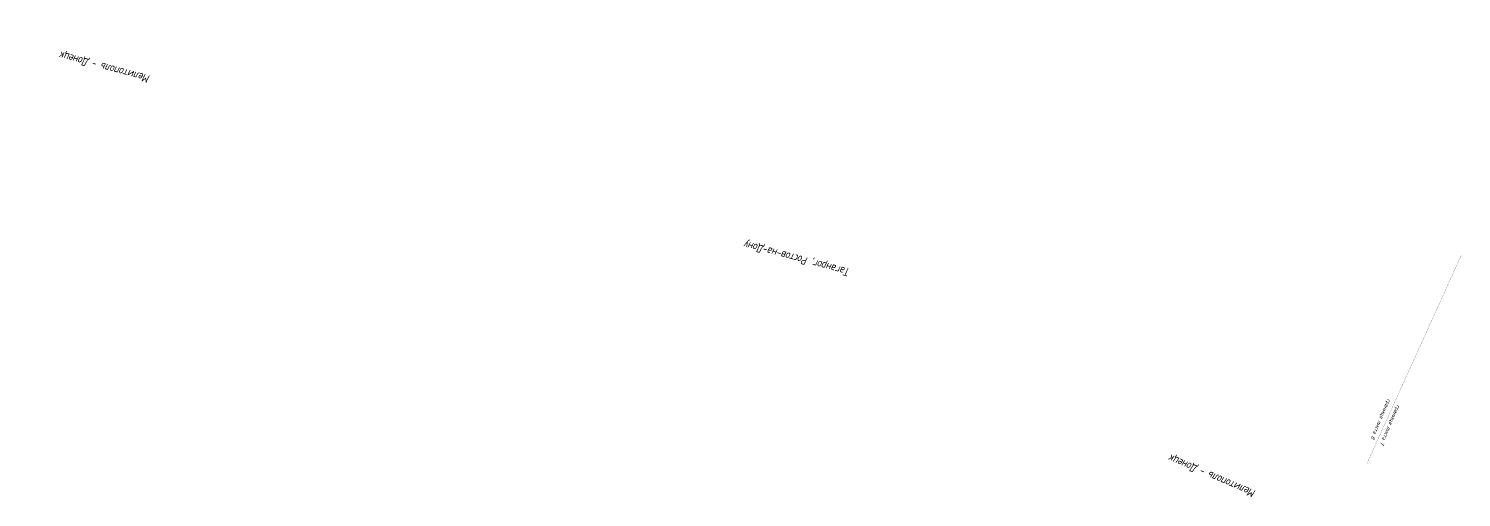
# Model space of a CAD drawing. Header units: metres. Extents: x 6220820 to 6240575, y 5208779 to 5219416.
# Drawn here: x 6232239 to 6233134, y 5218248 to 5218541 of the extents above; entities that cross this region are included whole.
import ezdxf

# ---------------------------------------------------------------- set-up
doc = ezdxf.new("R2010")
doc.units = ezdxf.units.M
doc.layers.add('!Границы листов', color=10, linetype='Continuous')
doc.layers.add('000_Направления', color=7, linetype='Continuous')
doc.styles.add('M', font='romand.shx', dxfattribs={"width": 0.8, "oblique": 10, "height": 2})
doc.styles.add('М', font='romand.shx', dxfattribs={"width": 0.8, "oblique": 10, "height": 2.5})

msp = doc.modelspace()

# ---------------------------------------------------------------- linework, layer by layer
at = {"layer": '!Границы листов', "const_width": 0.1}
msp.add_lwpolyline([(6233134.31, 5218399.48), (6233075.4, 5218269.44)], dxfattribs=at)
at = {"layer": '000_Направления', "flags": 128}
for points in [[(6232328.68, 5218515.84, 0, 0, 0), (6232263.43, 5218533.36, 3.19, 0, 0), (6232241.03, 5218539.37, 0, 0, 0)], [(6232674.64, 5218419.53, 0, 0, 0), (6232749.12, 5218399.53, 3.64, 0, 0), (6232774.69, 5218392.67, 0, 0, 0)], [(6233017.97, 5218255.21, 0, 0, 0), (6232958.36, 5218280.64, 3.06, 0, 0), (6232937.91, 5218289.37, 0, 0, 0)]]:
    msp.add_lwpolyline(points, format="xyseb", dxfattribs=at)

# ---------------------------------------------------------------- texts
at = {"layer": '!Границы листов', "char_height": 2.5, "attachment_point": 1, "rotation": 247.04776, "style": 'M'}
for s, insert in [('{\\C1;граница листа 8}', (6233090.58, 5218309.08)), ('{\\C1;граница листа 7}', (6233096.31, 5218305.32))]:
    msp.add_mtext_dynamic_manual_height_columns(s, width=34.365, gutter_width=12.5, heights=[0], dxfattribs=dict(at, insert=insert))
at = {"layer": '000_Направления', "char_height": 5, "attachment_point": 2, "style": 'М'}
for s, insert, width, rotation in [('Мелитополь - Донецк', (6232286.21, 5218514.39), 75.3044, 164.97032), ('Таганрог, Ростов-на-Дону', (6232718.75, 5218394.84), 91.3044, 164.97032), ('Мелитополь - Донецк', (6232977.61, 5218259.14), 75.3044, 156.89517)]:
    msp.add_mtext(s, dxfattribs=dict(at, insert=insert, width=width, rotation=rotation))

doc.saveas('drawing.dxf')
